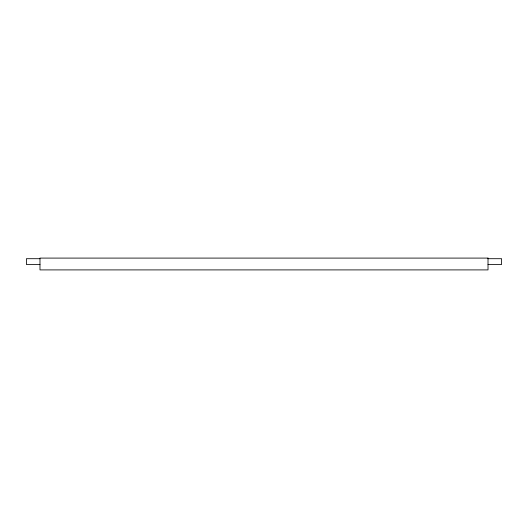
<?xml version="1.0" encoding="UTF-8"?>
<svg xmlns="http://www.w3.org/2000/svg" width="528" height="528" viewBox="0 0 528 528"><rect width="100%" height="100%" fill="white"/><g stroke="black" fill="none" stroke-linecap="round" stroke-linejoin="round"><path stroke-width="0.79" d="M39.983 258.7L26.4 258.7L26.4 264.495L39.983 264.495M488.017 258.7L501.6 258.7L501.6 264.495L488.017 264.495M488.017 258.093L39.983 258.093L39.983 269.907L488.017 269.907L488.017 258.093"/></g></svg>
